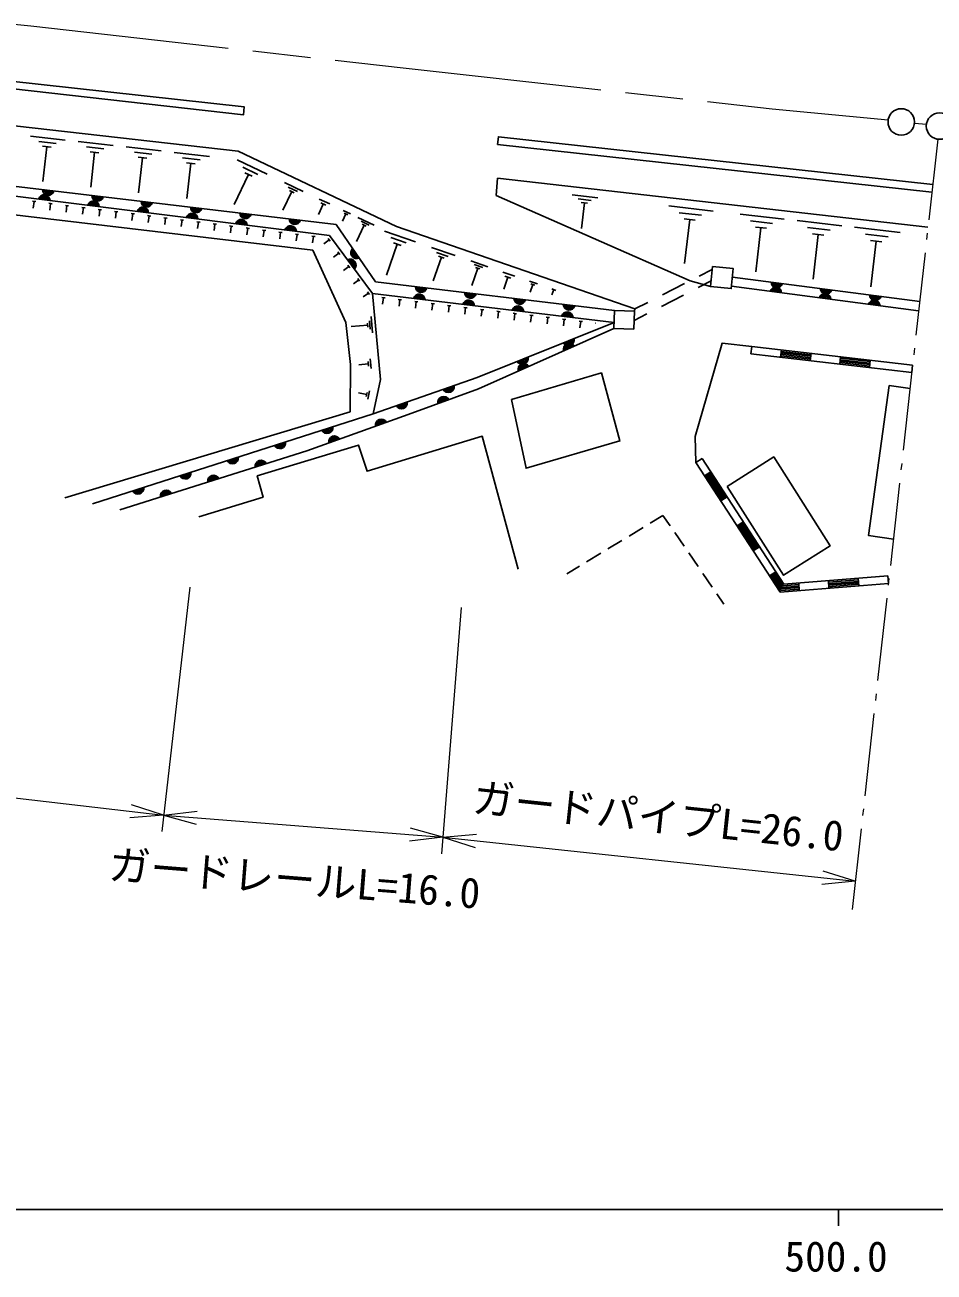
# Model space of a CAD drawing. Units: millimetres, scale not verified. Extents: x 40000 to 680000, y 20000 to 380000.
# Drawn here: x 518858 to 573764, y 201215 to 276544 of the extents above; entities that cross this region are included whole.
import ezdxf
from ezdxf.enums import TextEntityAlignment as Align

# ---------------------------------------------------------------- set-up
doc = ezdxf.new("R2010")
doc.units = ezdxf.units.MM
doc.header["$LTSCALE"] = 1000
doc.linetypes.add('CHAIN', pattern=[18.5, 12, -1.5, 3.5, -1.5])
for name, color, linetype, lineweight in [('M-BGD', 7, 'Continuous', 25), ('M-BMK', 2, 'CHAIN', 13), ('M-BMK-HTXT', 7, 'Continuous', 13), ('M-BMK-SRVR', 3, 'Continuous', 25), ('M-STR-HTXT', 7, 'Continuous', 13), ('M-TTL-BAND', 7, 'Continuous', 25)]:
    doc.layers.add(name, color=color, linetype=linetype, lineweight=lineweight)
doc.styles.add('ＭＳ ゴシック', font='')
doc.styles.get('ＭＳ ゴシック').set_extended_font_data('MS Gothic')

msp = doc.modelspace()

# ---------------------------------------------------------------- linework, layer by layer
at = {"layer": 'M-BGD'}
for p, q in [((519196, 269828), (521287, 269591)), ((519689, 269507), (520735, 269389)), ((519921, 269217), (520444, 269157)), ((520182, 269187), (519946, 267097)), ((522076, 269502), (524178, 269264)), ((522572, 269180), (523623, 269061)), ((524967, 269174), (527081, 268935)), ((547399, 269321), (573632, 266452)), ((522805, 268887), (523330, 268828)), ((523067, 268857), (522829, 266755)), ((525466, 268850), (526523, 268731)), ((525700, 268556), (526228, 268496)), ((525964, 268526), (525725, 266412)), ((527870, 268846), (529996, 268605)), ((528372, 268520), (529435, 268399)), ((528607, 268224), (529139, 268164)), ((528873, 268194), (528632, 266068)), ((531672, 268388), (533478, 267530)), ((532361, 267507), (531503, 265701)), ((532017, 267948), (532920, 267519)), ((532135, 267615), (532587, 267400)), ((534542, 267025), (535666, 266491)), ((534757, 266751), (535318, 266484)), ((547404, 267294), (547315, 266249)), ((573396, 264323), (547404, 267294)), ((534971, 266477), (534437, 265354)), ((534830, 266544), (535111, 266411)), ((536638, 266030), (537263, 265733)), ((551915, 266275), (553459, 266098)), ((552279, 266038), (553051, 265949)), ((519315, 265896), (519513, 265871)), ((519414, 265883), (519364, 265486)), ((520307, 265772), (520505, 265747)), ((520406, 265759), (520356, 265362)), ((521299, 265647), (521498, 265622)), ((521398, 265635), (521349, 265238)), ((522291, 265523), (522490, 265498)), ((522391, 265511), (522341, 265114)), ((523284, 265399), (523482, 265374)), ((523383, 265386), (523333, 264989)), ((524276, 265274), (524474, 265250)), ((524375, 265262), (524325, 264865)), ((536876, 265725), (536579, 265100)), ((536720, 265799), (537033, 265651)), ((538080, 265345), (538517, 265137)), ((538137, 265184), (538356, 265080)), ((552450, 265822), (552836, 265778)), ((552643, 265800), (552466, 264256)), ((557751, 265608), (560415, 265303)), ((558379, 265199), (559711, 265046)), ((525268, 265150), (525467, 265125)), ((525367, 265138), (525318, 264741)), ((526260, 265026), (526459, 265001)), ((526360, 265013), (526310, 264616)), ((527253, 264902), (527451, 264877)), ((527352, 264889), (527302, 264492)), ((528245, 264777), (528443, 264752)), ((528344, 264765), (528294, 264368)), ((529237, 264653), (529436, 264628)), ((529336, 264640), (529287, 264244)), ((530229, 264529), (530428, 264504)), ((530329, 264516), (530279, 264119)), ((538246, 265132), (538039, 264694)), ((539343, 264446), (538879, 263470)), ((538971, 264922), (539947, 264459)), ((539157, 264684), (539645, 264452)), ((539221, 264504), (539465, 264388)), ((558674, 264827), (559340, 264751)), ((559007, 264789), (558702, 262125)), ((562051, 265116), (564716, 264812)), ((562679, 264707), (564011, 264555)), ((565489, 264723), (568196, 264414)), ((531222, 264404), (531420, 264379)), ((531321, 264392), (531271, 263995)), ((532214, 264280), (532412, 264255)), ((532313, 264268), (532263, 263871)), ((533206, 264156), (533405, 264131)), ((533305, 264143), (533256, 263746)), ((534198, 264031), (534397, 264007)), ((534298, 264019), (534248, 263622)), ((535191, 263907), (535389, 263882)), ((535290, 263895), (535240, 263498)), ((536183, 263783), (536381, 263758)), ((536282, 263770), (536232, 263374)), ((540568, 264093), (542438, 263446)), ((540955, 263698), (541890, 263374)), ((562974, 264336), (563640, 264260)), ((563307, 264298), (563003, 261633)), ((566127, 264308), (567481, 264153)), ((566427, 263931), (567104, 263853)), ((566765, 263892), (566456, 261185)), ((568969, 264326), (571719, 264011)), ((569617, 263903), (570992, 263746)), ((537225, 263561), (536904, 263322)), ((537165, 263641), (537284, 263481)), ((541341, 263302), (540695, 261432)), ((541108, 263383), (541575, 263221)), ((543422, 263106), (544836, 262617)), ((569922, 263520), (570609, 263442)), ((570265, 263481), (569951, 260732)), ((537821, 262758), (537500, 262520)), ((537761, 262839), (537881, 262678)), ((544007, 262508), (543518, 261094)), ((543714, 262807), (544421, 262563)), ((543830, 262569), (544183, 262447)), ((545780, 262290), (546817, 261932)), ((538418, 261956), (538097, 261717)), ((538358, 262036), (538477, 261876)), ((546209, 261852), (545850, 260815)), ((545995, 262071), (546513, 261892)), ((546079, 261897), (546339, 261807)), ((547729, 261617), (548455, 261365)), ((560361, 261766), (559588, 261372)), ((539014, 261153), (538693, 260915)), ((538955, 261233), (539074, 261073)), ((548029, 261309), (547778, 260583)), ((547848, 261372), (548211, 261247)), ((549340, 261060), (549809, 260897)), ((549534, 260861), (549372, 260393)), ((549417, 260902), (549651, 260821)), ((558697, 260918), (557361, 260237)), ((559525, 260688), (560294, 261083)), ((572835, 259273), (561528, 260758)), ((561582, 261313), (572899, 259846)), ((539611, 260351), (539290, 260112)), ((539551, 260431), (539671, 260270)), ((540410, 260080), (540608, 260056)), ((540509, 260068), (540462, 259671)), ((541403, 259961), (541601, 259937)), ((541502, 259949), (541454, 259552)), ((550671, 260599), (550927, 260511)), ((550799, 260555), (550688, 260235)), ((557301, 259546), (558636, 260231)), ((542396, 259842), (542594, 259818)), ((542495, 259830), (542447, 259433)), ((543389, 259723), (543587, 259699)), ((543488, 259711), (543440, 259314)), ((544381, 259604), (544580, 259580)), ((544481, 259592), (544433, 259195)), ((545374, 259485), (545573, 259461)), ((545474, 259473), (545426, 259076)), ((546367, 259366), (546566, 259342)), ((546467, 259354), (546419, 258957)), ((547360, 259247), (547559, 259223)), ((547459, 259235), (547412, 258838)), ((555697, 259390), (555664, 259246)), ((556470, 259784), (555697, 259390)), ((539558, 258412), (538569, 258321)), ((539547, 258535), (539569, 258288)), ((539659, 258671), (539704, 258176)), ((539760, 258929), (539851, 257940)), ((548353, 259128), (548552, 259104)), ((548452, 259116), (548405, 258719)), ((549346, 259009), (549545, 258985)), ((549445, 258997), (549398, 258600)), ((550339, 258890), (550537, 258867)), ((550438, 258878), (550391, 258481)), ((551332, 258771), (551530, 258748)), ((551431, 258759), (551383, 258362)), ((552325, 258652), (552523, 258629)), ((552424, 258640), (552376, 258243)), ((553318, 258533), (553338, 258531)), ((555644, 258695), (556412, 259089)), ((562756, 257123), (562705, 256676)), ((562756, 257123), (572472, 255999)), ((564545, 256916), (564493, 256469)), ((539583, 256214), (539609, 255929)), ((539712, 256369), (539765, 255800)), ((562705, 256676), (572420, 255552)), ((564503, 256558), (566291, 256352)), ((564514, 256648), (566302, 256441)), ((564524, 256737), (566312, 256530)), ((564534, 256827), (566322, 256620)), ((566281, 256262), (566333, 256709)), ((568121, 256502), (568069, 256055)), ((568079, 256145), (569867, 255938)), ((568090, 256234), (569878, 256027)), ((568100, 256324), (569888, 256117)), ((568110, 256413), (569898, 256206)), ((569857, 255849), (569909, 256296)), ((539596, 256071), (539027, 256019)), ((572472, 255999), (572420, 255552)), ((572315, 254586), (571053, 254759)), ((539499, 254218), (539000, 254322)), ((539525, 254342), (539473, 254093)), ((539676, 254441), (539571, 253942)), ((521271, 247987), (538496, 253173)), ((559381, 250107), (559758, 250353)), ((564469, 242286), (559381, 250107)), ((564700, 242756), (559758, 250353)), ((560278, 249553), (559901, 249307)), ((560958, 247848), (559977, 249357)), ((561034, 247897), (560052, 249406)), ((561109, 247946), (560127, 249455)), ((561184, 247995), (560203, 249504)), ((560883, 247799), (561260, 248044)), ((556626, 246445), (557393, 246910)), ((557393, 246910), (557817, 246295)), ((562241, 246535), (561864, 246290)), ((562921, 244830), (561940, 246339)), ((562997, 244879), (562015, 246388)), ((563072, 244928), (562091, 246437)), ((563148, 244977), (562166, 246486)), ((555343, 245668), (556198, 246186)), ((558100, 245883), (558668, 245060)), ((554060, 244890), (554915, 245409)), ((562846, 244781), (563223, 245026)), ((552777, 244113), (553633, 244631)), ((558951, 244648), (559519, 243825)), ((551583, 243389), (552350, 243853)), ((559802, 243413), (560370, 242589)), ((563827, 243272), (564205, 243518)), ((563903, 243321), (564515, 242380)), ((564562, 242474), (563978, 243370)), ((564054, 243420), (564608, 242568)), ((564654, 242662), (564129, 243469)), ((571007, 242811), (564469, 242286)), ((565603, 242648), (564608, 242568)), ((564654, 242662), (565596, 242738)), ((570971, 243260), (564700, 242756)), ((565625, 242379), (565589, 242827)), ((567383, 242971), (567419, 242523)), ((569184, 243026), (567390, 242882)), ((569191, 242936), (567397, 242792)), ((569199, 242846), (567404, 242702)), ((569206, 242757), (567412, 242613)), ((569213, 242667), (569177, 243116)), ((571007, 242811), (570971, 243260)), ((560653, 242178), (561077, 241563)), ((565617, 242469), (564515, 242380)), ((564562, 242474), (565610, 242558))]:
    msp.add_line(p, q, dxfattribs=at)
for points in [[(468702, 278095), (500513, 274682), (532054, 271106), (532108, 271591), (468755, 278580)], [(560379, 261949), (561633, 261826), (561514, 260619), (560260, 260743)], [(554464, 259290), (555664, 259246), (555624, 258172), (554424, 258216)], [(548240, 253910), (553672, 255526), (554794, 251416), (549126, 249767)], [(561277, 248672), (564677, 243299), (567485, 245075), (564085, 250449)]]:
    msp.add_lwpolyline(points, close=True, dxfattribs=at)
for points in [[(466496, 276299), (531736, 268911), (541306, 264367), (555697, 259390)], [(469949, 272805), (508831, 267910), (537650, 264496), (540038, 261019), (554464, 259290)], [(554438, 258577), (539850, 260325), (537246, 263827), (508757, 267396), (469914, 272190)], [(468954, 270814), (515646, 265374), (536243, 262933), (538233, 258575)], [(573682, 266903), (547450, 269794), (547399, 269321)], [(547315, 266249), (559028, 261087), (560260, 260743)], [(539850, 260325), (540329, 255122), (539896, 253056)], [(522930, 247619), (539896, 253056), (546180, 255246), (554438, 258577)], [(538233, 258575), (538530, 256039), (538496, 253173)], [(554424, 258216), (546258, 254574), (542007, 253020), (535883, 250824), (524591, 247265)], [(559381, 250107), (559336, 251685), (560972, 257330), (562756, 257123)], [(571053, 254759), (569811, 245695), (571308, 245490)], [(529352, 246837), (533240, 248015), (532892, 249311), (538996, 251166), (539519, 249588), (546479, 251698), (548638, 243671)]]:
    msp.add_lwpolyline(points, dxfattribs=at)
for centre, radius, start, end in [((520018, 265931), 354, 1.65771, 164.06289), ((520018, 265931), 283, 3.88175, 161.83885), ((520018, 265931), 212, 7.62807, 158.09252), ((520018, 265931), 142, 15.3398, 150.38079), ((520268, 266610), 354, 182.04218, 344.44736), ((520018, 265931), 100, 25.65746, 140.06313), ((520268, 266610), 283, 184.26622, 342.22332), ((520268, 266610), 212, 188.01255, 338.47699), ((520268, 266610), 142, 195.72427, 330.76526), ((520268, 266610), 100, 206.04194, 320.4476), ((522995, 265558), 354, 1.65771, 164.06289), ((523247, 266257), 354, 182.04218, 344.44736), ((523247, 266257), 283, 184.26622, 342.22332), ((523247, 266257), 212, 188.01255, 338.47699), ((523247, 266257), 142, 195.72427, 330.76526), ((523247, 266257), 100, 206.04194, 320.4476), ((522995, 265558), 283, 3.88175, 161.83885), ((522995, 265558), 212, 7.62807, 158.09252), ((522995, 265558), 142, 15.3398, 150.38079), ((522995, 265558), 100, 25.65746, 140.06313), ((525971, 265185), 354, 1.65771, 164.06289), ((525971, 265185), 283, 3.88175, 161.83885), ((525971, 265185), 212, 7.62807, 158.09252), ((525971, 265185), 142, 15.3398, 150.38079), ((526226, 265904), 354, 182.04218, 344.44736), ((525971, 265185), 100, 25.65746, 140.06313), ((526226, 265904), 283, 184.26622, 342.22332), ((526226, 265904), 212, 188.01255, 338.47699), ((526226, 265904), 142, 195.72427, 330.76526), ((526226, 265904), 100, 206.04194, 320.4476), ((528948, 264812), 354, 1.65771, 164.06289), ((529205, 265551), 354, 182.04218, 344.44736), ((529205, 265551), 283, 184.26622, 342.22332), ((529205, 265551), 212, 188.01255, 338.47699), ((529205, 265551), 142, 195.72427, 330.76526), ((529205, 265551), 100, 206.04194, 320.4476), ((532184, 265198), 354, 182.04218, 344.44736), ((532184, 265198), 283, 184.26622, 342.22332), ((532184, 265198), 212, 188.01255, 338.47699), ((532184, 265198), 142, 195.72427, 330.76526), ((528948, 264812), 283, 3.88175, 161.83885), ((528948, 264812), 212, 7.62807, 158.09252), ((528948, 264812), 142, 15.3398, 150.38079), ((528948, 264812), 100, 25.65746, 140.06313), ((531925, 264439), 354, 1.65771, 164.06289), ((531925, 264439), 283, 3.88175, 161.83885), ((531925, 264439), 212, 7.62807, 158.09252), ((531925, 264439), 142, 15.3398, 150.38079), ((531925, 264439), 100, 25.65746, 140.06313), ((532184, 265198), 100, 206.04194, 320.4476), ((534901, 264066), 354, 1.65771, 164.06289), ((535164, 264845), 354, 182.04218, 344.44736), ((535164, 264845), 283, 184.26622, 342.22332), ((535164, 264845), 212, 188.01255, 338.47699), ((535164, 264845), 142, 195.72427, 330.76526), ((535164, 264845), 100, 206.04194, 320.4476), ((534901, 264066), 283, 3.88175, 161.83885), ((534901, 264066), 212, 7.62807, 158.09252), ((534901, 264066), 142, 15.3398, 150.38079), ((534901, 264066), 100, 25.65746, 140.06313), ((538889, 262788), 354, 133.28262, 295.6878), ((538889, 262788), 283, 135.50666, 293.46376), ((538889, 262788), 212, 139.25299, 289.71743), ((538504, 262044), 354, 315.42536, 117.83054), ((538504, 262044), 283, 317.6494, 115.6065), ((538504, 262044), 212, 321.39572, 111.86017), ((538504, 262044), 142, 329.10745, 104.14844), ((538889, 262788), 142, 146.96472, 282.0057), ((538889, 262788), 100, 157.28238, 271.68804), ((538504, 262044), 100, 339.42512, 93.83078), ((542790, 260744), 354, 181.96345, 344.36862), ((542790, 260744), 283, 184.18748, 342.14459), ((542790, 260744), 212, 187.93381, 338.39826), ((542790, 260744), 142, 195.64554, 330.68653), ((542790, 260744), 100, 205.9632, 320.36887), ((564200, 260353), 354, 1.31604, 163.72122), ((564273, 261019), 354, 181.40723, 343.81241), ((564273, 261019), 283, 183.63127, 341.58837), ((564273, 261019), 212, 187.37759, 337.84204), ((564273, 261019), 142, 195.08932, 330.13031), ((564273, 261019), 100, 205.40699, 319.81265), ((542669, 259932), 354, 1.96345, 164.36862), ((542669, 259932), 283, 4.18748, 162.14459), ((542669, 259932), 212, 7.93381, 158.39826), ((542669, 259932), 142, 15.64554, 150.68653), ((542669, 259932), 100, 25.9632, 140.36887), ((545648, 259575), 354, 1.96345, 164.36862), ((545768, 260387), 354, 181.96345, 344.36862), ((545768, 260387), 283, 184.18748, 342.14459), ((545768, 260387), 212, 187.93381, 338.39826), ((545768, 260387), 142, 195.64554, 330.68653), ((545768, 260387), 100, 205.9632, 320.36887), ((548747, 260030), 354, 181.96345, 344.36862), ((548747, 260030), 283, 184.18748, 342.14459), ((548747, 260030), 212, 187.93381, 338.39826), ((548747, 260030), 142, 195.64554, 330.68653), ((548747, 260030), 100, 205.9632, 320.36887), ((564200, 260353), 283, 3.54008, 161.49718), ((564200, 260353), 212, 7.2864, 157.75085), ((564200, 260353), 142, 14.99813, 150.03912), ((564200, 260353), 100, 25.31579, 139.72146), ((567175, 259962), 354, 1.31604, 163.72122), ((567248, 260633), 354, 181.40723, 343.81241), ((567175, 259962), 283, 3.54008, 161.49718), ((567248, 260633), 283, 183.63127, 341.58837), ((567175, 259962), 212, 7.2864, 157.75085), ((567248, 260633), 212, 187.37759, 337.84204), ((567175, 259962), 142, 14.99813, 150.03912), ((567175, 259962), 100, 25.31579, 139.72146), ((567248, 260633), 142, 195.08932, 330.13031), ((567248, 260633), 100, 205.40699, 319.81265), ((570149, 259572), 354, 1.31604, 163.72122), ((570223, 260247), 354, 181.40723, 343.81241), ((570223, 260247), 283, 183.63127, 341.58837), ((570223, 260247), 212, 187.37759, 337.84204), ((570223, 260247), 142, 195.08932, 330.13031), ((570223, 260247), 100, 205.40699, 319.81265), ((545648, 259575), 283, 4.18748, 162.14459), ((545648, 259575), 212, 7.93381, 158.39826), ((545648, 259575), 142, 15.64554, 150.68653), ((545648, 259575), 100, 25.9632, 140.36887), ((548627, 259218), 354, 1.96345, 164.36862), ((548627, 259218), 283, 4.18748, 162.14459), ((548627, 259218), 212, 7.93381, 158.39826), ((548627, 259218), 142, 15.64554, 150.68653), ((548627, 259218), 100, 25.9632, 140.36887), ((551605, 258861), 354, 1.96345, 164.36862), ((551605, 258861), 283, 4.18748, 162.14459), ((551726, 259673), 354, 181.96345, 344.36862), ((551726, 259673), 283, 184.18748, 342.14459), ((551726, 259673), 212, 187.93381, 338.39826), ((551726, 259673), 142, 195.64554, 330.68653), ((551726, 259673), 100, 205.9632, 320.36887), ((570149, 259572), 283, 3.54008, 161.49718), ((570149, 259572), 212, 7.2864, 157.75085), ((570149, 259572), 142, 14.99813, 150.03912), ((570149, 259572), 100, 25.31579, 139.72146), ((551605, 258861), 212, 7.93381, 158.39826), ((551605, 258861), 142, 15.64554, 150.68653), ((551605, 258861), 100, 25.9632, 140.36887), ((551680, 257522), 354, 210.76401, 13.16919), ((551733, 256957), 354, 32.83664, 195.24182), ((551680, 257522), 283, 212.98805, 10.94515), ((551733, 256957), 283, 35.06068, 193.01778), ((551680, 257522), 212, 216.73438, 7.19883), ((551733, 256957), 212, 38.80701, 189.27145), ((551680, 257522), 142, 224.44611, 359.4871), ((551733, 256957), 142, 46.51874, 181.55972), ((551680, 257522), 100, 234.76377, 349.16944), ((551733, 256957), 100, 56.8364, 171.24206), ((548897, 256400), 354, 210.76401, 13.16919), ((548897, 256400), 283, 212.98805, 10.94515), ((548897, 256400), 212, 216.73438, 7.19883), ((548897, 256400), 142, 224.44611, 359.4871), ((548897, 256400), 100, 234.76377, 349.16944), ((548993, 255735), 354, 32.83664, 195.24182), ((548993, 255735), 283, 35.06068, 193.01778), ((548993, 255735), 212, 38.80701, 189.27145), ((548993, 255735), 142, 46.51874, 181.55972), ((548993, 255735), 100, 56.8364, 171.24206), ((544437, 254696), 354, 208.01084, 10.41602), ((544437, 254696), 283, 210.23488, 8.19198), ((544437, 254696), 212, 213.98121, 4.44566), ((544437, 254696), 142, 221.69294, 356.73393), ((544437, 254696), 100, 232.0106, 346.41626), ((544151, 253746), 354, 28.87372, 191.2789), ((544151, 253746), 283, 31.09776, 189.05486), ((544151, 253746), 212, 34.84408, 185.30853), ((544151, 253746), 142, 42.55581, 177.5968), ((541604, 253708), 354, 208.01084, 10.41602), ((541604, 253708), 283, 210.23488, 8.19198), ((541604, 253708), 212, 213.98121, 4.44566), ((541604, 253708), 142, 221.69294, 356.73393), ((541604, 253708), 100, 232.0106, 346.41626), ((544151, 253746), 100, 52.87347, 167.27914), ((540375, 252377), 354, 28.52951, 190.93469), ((540375, 252377), 283, 30.75355, 188.71065), ((540375, 252377), 212, 34.49988, 184.96433), ((540375, 252377), 142, 42.21161, 177.2526), ((540375, 252377), 100, 52.52927, 166.93493), ((537110, 252220), 354, 206.56452, 8.9697), ((537110, 252220), 283, 208.78856, 6.74566), ((537110, 252220), 212, 212.53489, 2.99933), ((537110, 252220), 142, 220.24662, 355.2876), ((537110, 252220), 100, 230.56428, 344.96994), ((537551, 251364), 354, 28.52951, 190.93469), ((537551, 251364), 283, 30.75355, 188.71065), ((534253, 251305), 354, 206.56452, 8.9697), ((534253, 251305), 283, 208.78856, 6.74566), ((534253, 251305), 212, 212.53489, 2.99933), ((534253, 251305), 142, 220.24662, 355.2876), ((534253, 251305), 100, 230.56428, 344.96994), ((537551, 251364), 212, 34.49988, 184.96433), ((537551, 251364), 142, 42.21161, 177.2526), ((537551, 251364), 100, 52.52927, 166.93493), ((531397, 250389), 354, 206.56452, 8.9697), ((531397, 250389), 283, 208.78856, 6.74566), ((531397, 250389), 212, 212.53489, 2.99933), ((531397, 250389), 142, 220.24662, 355.2876), ((531397, 250389), 100, 230.56428, 344.96994), ((533115, 249894), 354, 26.29178, 188.69696), ((533115, 249894), 283, 28.51582, 186.47292), ((533115, 249894), 212, 32.26215, 182.7266), ((528540, 249474), 354, 206.56452, 8.9697), ((528540, 249474), 283, 208.78856, 6.74566), ((528540, 249474), 212, 212.53489, 2.99933), ((528540, 249474), 142, 220.24662, 355.2876), ((528540, 249474), 100, 230.56428, 344.96994), ((530254, 248992), 354, 26.29178, 188.69696), ((533115, 249894), 142, 39.97388, 175.01487), ((533115, 249894), 100, 50.29154, 164.69721), ((525683, 248558), 354, 206.56452, 8.9697), ((525683, 248558), 283, 208.78856, 6.74566), ((530254, 248992), 283, 28.51582, 186.47292), ((530254, 248992), 212, 32.26215, 182.7266), ((530254, 248992), 142, 39.97388, 175.01487), ((530254, 248992), 100, 50.29154, 164.69721), ((525683, 248558), 212, 212.53489, 2.99933), ((525683, 248558), 142, 220.24662, 355.2876), ((525683, 248558), 100, 230.56428, 344.96994), ((527392, 248091), 354, 26.29178, 188.69696), ((527392, 248091), 283, 28.51582, 186.47292), ((527392, 248091), 212, 32.26215, 182.7266), ((527392, 248091), 142, 39.97388, 175.01487), ((527392, 248091), 100, 50.29154, 164.69721)]:
    msp.add_arc(centre, radius, start, end, dxfattribs=at)
at = {"layer": 'M-BMK'}
msp.add_line((572582, 270611), (573305, 270555), dxfattribs=at)
msp.add_lwpolyline([(473135, 281493), (496411, 278933), (519207, 276483), (541703, 273950), (563982, 271484), (570996, 270813)], dxfattribs=at)
at = {"layer": 'M-BMK-HTXT'}
for p, q in [((573987, 269645), (573446, 264770)), ((573357, 263975), (573313, 263577)), ((573225, 262782), (572673, 257813)), ((572585, 257018), (572541, 256620)), ((572452, 255825), (571901, 250856)), ((571812, 250060), (571768, 249663)), ((571680, 248868), (571128, 243898)), ((571040, 243103), (570996, 242706)), ((570907, 241911), (570356, 236941)), ((570267, 236146), (570223, 235748)), ((570135, 234953), (569583, 229984)), ((569495, 229189), (569451, 228791)), ((569362, 227996), (568821, 223122))]:
    msp.add_line(p, q, dxfattribs=at)
at = {"layer": 'M-BMK-SRVR'}
for centre in [(571786, 270683), (574097, 270437)]:
    msp.add_circle(centre, 800, dxfattribs=at)
at = {"layer": 'M-STR-HTXT'}
for p, q in [((528811, 242584), (527117, 227826)), ((545211, 241356), (544025, 226477)), ((461652, 236349), (527231, 228819)), ((527231, 228819), (525290, 229445)), ((527231, 228819), (529256, 229059)), ((527231, 228819), (525198, 228650)), ((527231, 228819), (544105, 227474)), ((527231, 228819), (529193, 228262)), ((544105, 227474), (542143, 228032)), ((544105, 227474), (546136, 227660)), ((544105, 227474), (542079, 227234)), ((544105, 227474), (569009, 224818)), ((544105, 227474), (546051, 226864)), ((569009, 224818), (567063, 225427)), ((569009, 224818), (566978, 224632))]:
    msp.add_line(p, q, dxfattribs=at)
at = {"layer": 'M-TTL-BAND'}
for p, q in [((40000, 205000), (579000, 205000)), ((568000, 205000), (568000, 204000))]:
    msp.add_line(p, q, dxfattribs=at)

# ---------------------------------------------------------------- texts
at = {"layer": 'M-STR-HTXT', "style": 'ＭＳ ゴシック'}
for s, rotation, p in [('ガードパイプL=26.0', 353.911, (556957, 227267)), ('ガードレールL=16.0', 355.443, (535029, 223506))]:
    msp.add_text(s, height=1833, rotation=rotation, dxfattribs=at).set_placement(p, align=Align.BOTTOM_CENTER)
at = {"layer": 'M-TTL-BAND', "style": 'ＭＳ ゴシック'}
msp.add_text('500.0', height=1833, dxfattribs=at).set_placement((567844, 200695), align=Align.BOTTOM_CENTER)

doc.saveas('drawing.dxf')
